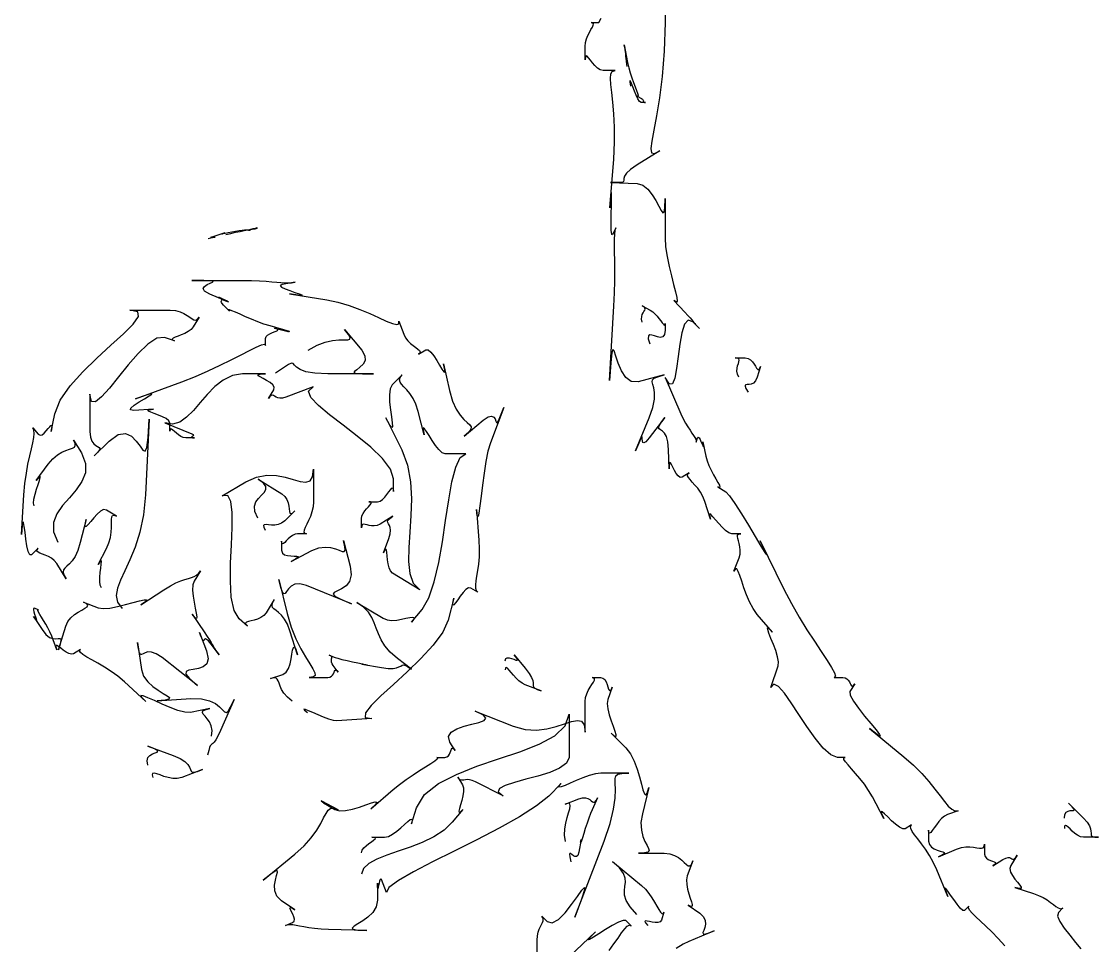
# Model space of a CAD drawing. Extents: x 1 to 224, y 2 to 223.
# Drawn here: x 0.7 to 68.1, y 54.2 to 112.1 of the extents above; entities that cross this region are included whole.
import ezdxf

# ---------------------------------------------------------------- set-up
doc = ezdxf.new("R2010")
doc.units = 0

msp = doc.modelspace()

# ---------------------------------------------------------------- linework, layer by layer
for points in [[(41, 118.81), (41, 112), (40.952, 110.201), (40.829, 108.629), (40.66, 107.284), (40.475, 106.161), (40.303, 105.259), (40.174, 104.575), (40.117, 104.106), (40.162, 103.85), (40.338, 103.804), (40.676, 103.966), (39.25, 103.083), (38.843, 102.8), (38.597, 102.566), (38.47, 102.378), (38.423, 102.232), (38.417, 102.123), (38.41, 102.047), (38.363, 102.001), (38.237, 101.98), (37.99, 101.979), (37.583, 101.996), (39.25, 101.917), (39.614, 101.809), (39.93, 101.56), (40.2, 101.223), (40.426, 100.853), (40.612, 100.504), (40.758, 100.23), (40.867, 100.086), (40.943, 100.127), (40.986, 100.406), (41, 100.977), (41, 98.524), (41.034, 97.952), (41.124, 97.346), (41.251, 96.734), (41.396, 96.144), (41.539, 95.604), (41.661, 95.14), (41.744, 94.781), (41.768, 94.554), (41.714, 94.486), (41.562, 94.606), (42.25, 93.864), (42.431, 93.666), (42.569, 93.512), (42.672, 93.394), (42.749, 93.303), (42.809, 93.23), (42.861, 93.168), (42.913, 93.107), (42.975, 93.039), (43.055, 92.955), (43.163, 92.848), (42.75, 93.257), (42.453, 93.371), (42.229, 93.108), (42.062, 92.57), (41.934, 91.862), (41.827, 91.085), (41.726, 90.343), (41.611, 89.74), (41.466, 89.376), (41.275, 89.357), (41.018, 89.785), (42, 87.5), (42.144, 87.19), (42.289, 86.919), (42.43, 86.683), (42.564, 86.479), (42.685, 86.303), (42.789, 86.152), (42.871, 86.022), (42.927, 85.91), (42.951, 85.812), (42.941, 85.725), (43.04, 86), (43.079, 86.035), (43.13, 85.993), (43.19, 85.896), (43.252, 85.771), (43.311, 85.64), (43.361, 85.528), (43.398, 85.459), (43.415, 85.458), (43.408, 85.549), (43.37, 85.755), (43.552, 84.846), (43.631, 84.562), (43.749, 84.267), (43.891, 83.971), (44.042, 83.688), (44.187, 83.429), (44.311, 83.206), (44.4, 83.033), (44.438, 82.922), (44.41, 82.884), (44.301, 82.932), (44.814, 82.615), (45.039, 82.37), (45.377, 81.884), (45.785, 81.24), (46.219, 80.527), (46.637, 79.828), (46.995, 79.229), (47.25, 78.817), (47.358, 78.677), (47.276, 78.894), (46.962, 79.555), (48.447, 76.519), (48.91, 75.627), (49.396, 74.78), (49.883, 73.988), (50.351, 73.265), (50.779, 72.621), (51.146, 72.069), (51.431, 71.618), (51.614, 71.283), (51.674, 71.073), (51.591, 71), (52.133, 71), (52.277, 70.976), (52.389, 70.912), (52.475, 70.823), (52.541, 70.721), (52.594, 70.62), (52.639, 70.534), (52.683, 70.475), (52.733, 70.458), (52.794, 70.497), (52.873, 70.603), (52.573, 70.119), (52.593, 69.888), (52.792, 69.522), (53.112, 69.071), (53.495, 68.586), (53.88, 68.117), (54.209, 67.716), (54.425, 67.433), (54.466, 67.318), (54.275, 67.423), (53.793, 67.799), (55.951, 66.04), (56.557, 65.508), (57.077, 64.984), (57.52, 64.482), (57.897, 64.014), (58.218, 63.594), (58.493, 63.235), (58.733, 62.948), (58.948, 62.748), (59.149, 62.646), (59.345, 62.656), (58.686, 62.422), (58.494, 62.319), (58.312, 62.164), (58.142, 61.977), (57.987, 61.777), (57.848, 61.585), (57.73, 61.42), (57.633, 61.303), (57.561, 61.254), (57.516, 61.292), (57.5, 61.438), (57.5, 60.75), (57.548, 60.539), (57.673, 60.383), (57.847, 60.272), (58.043, 60.193), (58.233, 60.136), (58.389, 60.088), (58.483, 60.038), (58.488, 59.976), (58.375, 59.888), (58.117, 59.764), (59.25, 60.25), (59.551, 60.35), (59.83, 60.394), (60.085, 60.396), (60.314, 60.373), (60.514, 60.341), (60.683, 60.313), (60.818, 60.307), (60.918, 60.337), (60.979, 60.419), (61, 60.569), (61, 59.941), (61.032, 59.789), (61.115, 59.678), (61.232, 59.599), (61.366, 59.543), (61.498, 59.501), (61.611, 59.465), (61.687, 59.425), (61.709, 59.375), (61.659, 59.303), (61.52, 59.203), (62.155, 59.595), (62.336, 59.689), (62.472, 59.726), (62.573, 59.721), (62.648, 59.691), (62.705, 59.651), (62.753, 59.618), (62.802, 59.608), (62.86, 59.636), (62.936, 59.719), (63.039, 59.872), (62.64, 59.227), (62.589, 59.032), (62.636, 58.818), (62.752, 58.595), (62.906, 58.377), (63.067, 58.175), (63.204, 58.002), (63.287, 57.87), (63.286, 57.793), (63.168, 57.781), (62.905, 57.848), (64.061, 57.481), (64.384, 57.359), (64.667, 57.219), (64.913, 57.07), (65.126, 56.922), (65.309, 56.785), (65.467, 56.667), (65.602, 56.578), (65.719, 56.527), (65.822, 56.525), (65.913, 56.58), (65.623, 56.29), (65.574, 56.06), (65.712, 55.72), (65.983, 55.307), (66.331, 54.858), (66.702, 54.411), (67.039, 54.003)], [(62.262, 54.203), (61.853, 54.659), (61.454, 55.069), (61.079, 55.433), (60.74, 55.751), (60.449, 56.024), (60.218, 56.253), (60.06, 56.439), (59.989, 56.581), (60.015, 56.681), (59.75, 56.417), (59.638, 56.422), (59.474, 56.566), (59.278, 56.804), (59.07, 57.09), (58.871, 57.379), (58.7, 57.627), (58.579, 57.787), (58.525, 57.816), (58.561, 57.666), (58.706, 57.295), (58.019, 58.955), (57.796, 59.431), (57.551, 59.862), (57.298, 60.249), (57.049, 60.592), (56.819, 60.892), (56.622, 61.15), (56.471, 61.366), (56.381, 61.542), (56.366, 61.676), (56.438, 61.771), (56.035, 61.521), (55.88, 61.516), (55.672, 61.624), (55.433, 61.81), (55.184, 62.035), (54.948, 62.265), (54.745, 62.461), (54.598, 62.587), (54.528, 62.606), (54.557, 62.482), (54.708, 62.178), (53.982, 63.534), (53.745, 63.933), (53.481, 64.311), (53.204, 64.665), (52.933, 64.988), (52.681, 65.276), (52.465, 65.523), (52.3, 65.724), (52.204, 65.874), (52.191, 65.968), (52.277, 66), (51.806, 66), (51.375, 66.159), (50.9, 66.584), (50.397, 67.198), (49.886, 67.926), (49.384, 68.69), (48.907, 69.413), (48.475, 70.019), (48.105, 70.43), (47.815, 70.571), (47.621, 70.365), (48.084, 71.718), (48.104, 71.97), (48.043, 72.302), (47.928, 72.681), (47.783, 73.074), (47.634, 73.446), (47.506, 73.766), (47.426, 73.998), (47.419, 74.111), (47.509, 74.07), (47.724, 73.842), (46.775, 74.95), (46.512, 75.318), (46.289, 75.736), (46.101, 76.179), (45.942, 76.619), (45.807, 77.028), (45.692, 77.378), (45.589, 77.643), (45.495, 77.794), (45.405, 77.805), (45.311, 77.648), (45.632, 78.483), (45.697, 78.728), (45.712, 78.961), (45.69, 79.178), (45.646, 79.377), (45.595, 79.554), (45.551, 79.706), (45.53, 79.83), (45.545, 79.922), (45.613, 79.98), (45.746, 80), (45.174, 80), (44.989, 80.055), (44.783, 80.201), (44.569, 80.405), (44.359, 80.638), (44.164, 80.869), (43.998, 81.066), (43.871, 81.199), (43.795, 81.238), (43.783, 81.15), (43.847, 80.907), (43.495, 82.015), (43.371, 82.327), (43.216, 82.601), (43.045, 82.841), (42.87, 83.049), (42.706, 83.228), (42.565, 83.383), (42.461, 83.515), (42.407, 83.628), (42.417, 83.726), (42.503, 83.811), (42.072, 83.545), (41.944, 83.527), (41.819, 83.613), (41.7, 83.769), (41.59, 83.962), (41.491, 84.16), (41.406, 84.329), (41.337, 84.436), (41.288, 84.449), (41.261, 84.334), (41.259, 84.059), (41.223, 85.28), (41.176, 85.758), (41.083, 86.086), (40.963, 86.298), (40.835, 86.426), (40.718, 86.503), (40.632, 86.561), (40.595, 86.634), (40.629, 86.755), (40.75, 86.955), (40.98, 87.269), (40.013, 86), (39.803, 85.759), (39.675, 85.68), (39.608, 85.717), (39.583, 85.82), (39.578, 85.943), (39.574, 86.038), (39.549, 86.057), (39.484, 85.953), (39.358, 85.677), (39.15, 85.182), (40.002, 87.25), (40.23, 87.909), (40.332, 88.429), (40.343, 88.83), (40.301, 89.13), (40.241, 89.35), (40.199, 89.51), (40.212, 89.63), (40.315, 89.73), (40.545, 89.828), (40.938, 89.946), (39.317, 89.499), (38.882, 89.52), (38.537, 89.785), (38.27, 90.203), (38.069, 90.681), (37.92, 91.124), (37.812, 91.442), (37.731, 91.539), (37.666, 91.324), (37.605, 90.704), (37.533, 89.584), (37.8, 94.249), (37.838, 95.076), (37.856, 95.825), (37.86, 96.497), (37.855, 97.094), (37.846, 97.615), (37.838, 98.064), (37.837, 98.439), (37.848, 98.744), (37.876, 98.978), (37.927, 99.143), (37.714, 98.707), (37.665, 98.73), (37.638, 99.009), (37.63, 99.458), (37.632, 99.995), (37.64, 100.537), (37.646, 101), (37.645, 101.302), (37.63, 101.36), (37.596, 101.089), (37.535, 100.408), (37.788, 103.457), (37.845, 104.513), (37.843, 105.457), (37.8, 106.29), (37.735, 107.01), (37.665, 107.619), (37.609, 108.117), (37.583, 108.504), (37.607, 108.78), (37.699, 108.945), (37.876, 109), (37.124, 109), (36.942, 109.041), (36.77, 109.149), (36.608, 109.302), (36.461, 109.475), (36.33, 109.647), (36.218, 109.794), (36.126, 109.893), (36.058, 109.922), (36.015, 109.857), (36, 109.675), (36, 110.5), (36.023, 110.742), (36.085, 110.973), (36.171, 111.188), (36.269, 111.384), (36.366, 111.559), (36.45, 111.71), (36.506, 111.832), (36.522, 111.923), (36.485, 111.98), (36.382, 112), (36.85, 112), (37.005, 112.272)], [(38.636, 109.25), (38.588, 109.559), (38.56, 109.76), (38.546, 109.879), (38.543, 109.943), (38.544, 109.977), (38.545, 110.006), (38.541, 110.057), (38.526, 110.156), (38.495, 110.328), (38.444, 110.6), (38.654, 109.5), (38.729, 109.17), (38.823, 108.845), (38.927, 108.533), (39.032, 108.242), (39.132, 107.98), (39.217, 107.755), (39.28, 107.575), (39.313, 107.449), (39.307, 107.384), (39.253, 107.388), (39.518, 107.25), (39.582, 107.21), (39.62, 107.171), (39.639, 107.135), (39.644, 107.103), (39.643, 107.073), (39.642, 107.048), (39.648, 107.028), (39.668, 107.013), (39.708, 107.003), (39.775, 107), (39.5, 107), (39.409, 107.062), (39.306, 107.224), (39.198, 107.453), (39.09, 107.713), (38.99, 107.97), (38.904, 108.191), (38.839, 108.34), (38.802, 108.382), (38.799, 108.285), (38.836, 108.013)], [(13.5, 98.724), (13.821, 98.801), (14.122, 98.869), (14.4, 98.928), (14.653, 98.98), (14.877, 99.025), (15.069, 99.064), (15.226, 99.097), (15.346, 99.125), (15.426, 99.148), (15.463, 99.168), (15.417, 99.108), (15.385, 99.091), (15.324, 99.074), (15.244, 99.059), (15.156, 99.045), (15.07, 99.032), (14.997, 99.021), (14.946, 99.012), (14.928, 99.006), (14.954, 99.001), (15.033, 99), (14.667, 99), (14.525, 98.989), (14.332, 98.962), (14.11, 98.923), (13.878, 98.878), (13.657, 98.834), (13.468, 98.797), (13.331, 98.771), (13.266, 98.764), (13.295, 98.781), (13.438, 98.827), (12.75, 98.616), (12.603, 98.567), (12.555, 98.544), (12.579, 98.539), (12.647, 98.546), (12.73, 98.557), (12.8, 98.567), (12.831, 98.568), (12.793, 98.554), (12.659, 98.518), (12.4, 98.454)], [(17.655, 69.51), (17.357, 69.762), (17.145, 70.008), (17, 70.239), (16.904, 70.451), (16.837, 70.636), (16.781, 70.788), (16.719, 70.9), (16.63, 70.967), (16.498, 70.98), (16.302, 70.934), (17.08, 71.193), (17.278, 71.33), (17.422, 71.563), (17.524, 71.855), (17.595, 72.169), (17.647, 72.467), (17.69, 72.713), (17.735, 72.869), (17.794, 72.898), (17.879, 72.762), (18, 72.424), (17.523, 73.926), (17.36, 74.344), (17.179, 74.658), (16.993, 74.89), (16.813, 75.058), (16.652, 75.184), (16.521, 75.288), (16.432, 75.388), (16.398, 75.506), (16.429, 75.66), (16.539, 75.872), (16.03, 75.048), (15.882, 74.874), (15.699, 74.747), (15.497, 74.658), (15.29, 74.595), (15.095, 74.548), (14.929, 74.508), (14.806, 74.464), (14.742, 74.406), (14.755, 74.324), (14.859, 74.206), (14.342, 74.666), (14.021, 75.201), (13.849, 76.019), (13.789, 77.033), (13.803, 78.157), (13.852, 79.304), (13.897, 80.389), (13.902, 81.324), (13.827, 82.024), (13.635, 82.402), (13.286, 82.372), (14.75, 83.25), (15.422, 83.549), (16.066, 83.661), (16.672, 83.637), (17.229, 83.53), (17.728, 83.391), (18.159, 83.273), (18.512, 83.226), (18.776, 83.303), (18.942, 83.555), (19, 84.035), (19, 82), (18.973, 81.677), (18.9, 81.37), (18.799, 81.083), (18.683, 80.821), (18.569, 80.588), (18.471, 80.387), (18.405, 80.224), (18.386, 80.102), (18.429, 80.026), (18.55, 80), (18, 80), (17.838, 79.972), (17.685, 79.897), (17.541, 79.792), (17.41, 79.672), (17.294, 79.554), (17.194, 79.452), (17.112, 79.384), (17.051, 79.364), (17.013, 79.409), (17, 79.534), (17, 78.965), (17.052, 78.792), (17.186, 78.686), (17.373, 78.63), (17.583, 78.608), (17.784, 78.602), (17.946, 78.597), (18.04, 78.577), (18.034, 78.523), (17.898, 78.42), (17.602, 78.252), (18.89, 78.941), (19.326, 79.113), (19.721, 79.166), (20.069, 79.135), (20.367, 79.055), (20.611, 78.963), (20.797, 78.894), (20.921, 78.884), (20.979, 78.969), (20.966, 79.185), (20.88, 79.568), (21.296, 77.976), (21.359, 77.418), (21.25, 77.014), (21.03, 76.732), (20.757, 76.542), (20.491, 76.414), (20.293, 76.315), (20.222, 76.216), (20.337, 76.085), (20.699, 75.892), (21.367, 75.605), (18.564, 76.75), (18.148, 76.859), (17.831, 76.831), (17.596, 76.712), (17.425, 76.547), (17.303, 76.382), (17.211, 76.262), (17.134, 76.232), (17.054, 76.337), (16.954, 76.623), (16.819, 77.135), (17.35, 75), (17.604, 74.151), (17.895, 73.419), (18.2, 72.798), (18.495, 72.282), (18.757, 71.863), (18.96, 71.534), (19.082, 71.291), (19.098, 71.125), (18.985, 71.03), (18.719, 71), (19.889, 71), (20.018, 71.021), (20.115, 71.075), (20.187, 71.151), (20.24, 71.238), (20.281, 71.323), (20.317, 71.397), (20.353, 71.447), (20.397, 71.461), (20.454, 71.428), (20.532, 71.338), (20.231, 71.75), (20.161, 71.864), (20.125, 71.962), (20.113, 72.044), (20.117, 72.113), (20.129, 72.172), (20.139, 72.222), (20.138, 72.267), (20.117, 72.308), (20.068, 72.347), (19.981, 72.388), (20.342, 72.25), (20.511, 72.199), (20.774, 72.133), (21.097, 72.058), (21.443, 71.981), (21.777, 71.908), (22.063, 71.845), (22.266, 71.799), (22.349, 71.777), (22.276, 71.784), (22.012, 71.827), (23.25, 71.616), (23.665, 71.565), (23.972, 71.566), (24.191, 71.602), (24.346, 71.657), (24.457, 71.716), (24.547, 71.763), (24.638, 71.782), (24.751, 71.757), (24.909, 71.673), (25.133, 71.513), (24.25, 72.189), (23.789, 72.593), (23.457, 72.985), (23.223, 73.363), (23.056, 73.729), (22.924, 74.084), (22.797, 74.428), (22.641, 74.761), (22.428, 75.084), (22.124, 75.397), (21.698, 75.7), (23.354, 74.703), (23.61, 74.603), (23.901, 74.574), (24.206, 74.593), (24.507, 74.643), (24.783, 74.703), (25.017, 74.753), (25.189, 74.774), (25.279, 74.745), (25.268, 74.647), (25.138, 74.461), (25.794, 75.252), (26.216, 75.983), (26.556, 76.99), (26.831, 78.189), (27.06, 79.498), (27.263, 80.833), (27.457, 82.112), (27.662, 83.251), (27.895, 84.167), (28.176, 84.778), (28.522, 85), (27.236, 85), (27.053, 85.073), (26.849, 85.263), (26.635, 85.532), (26.425, 85.838), (26.23, 86.141), (26.063, 86.4), (25.936, 86.574), (25.861, 86.625), (25.851, 86.51), (25.918, 86.19), (25.553, 87.645), (25.405, 88.103), (25.226, 88.474), (25.032, 88.77), (24.838, 89.007), (24.659, 89.197), (24.511, 89.355), (24.41, 89.495), (24.371, 89.63), (24.41, 89.775), (24.543, 89.943), (23.929, 89.329), (23.796, 89.068), (23.747, 88.686), (23.76, 88.233), (23.809, 87.758), (23.871, 87.312), (23.922, 86.943), (23.938, 86.703), (23.893, 86.64), (23.765, 86.804), (23.53, 87.245), (24.522, 85.257), (24.884, 84.285), (25.07, 83.253), (25.125, 82.192), (25.094, 81.131), (25.024, 80.101), (24.957, 79.134), (24.941, 78.258), (25.019, 77.504), (25.238, 76.903), (25.642, 76.485), (23.937, 77.539), (23.817, 77.669), (23.732, 77.867), (23.673, 78.108), (23.634, 78.366), (23.607, 78.614), (23.583, 78.826), (23.555, 78.977), (23.516, 79.04), (23.456, 78.989), (23.369, 78.798), (23.714, 79.696), (23.801, 79.987), (23.824, 80.213), (23.802, 80.387), (23.753, 80.518), (23.697, 80.62), (23.651, 80.704), (23.635, 80.781), (23.667, 80.863), (23.767, 80.961), (23.952, 81.088), (23.17, 80.605), (22.981, 80.517), (22.801, 80.483), (22.633, 80.486), (22.48, 80.514), (22.344, 80.551), (22.227, 80.582), (22.131, 80.593), (22.06, 80.57), (22.015, 80.496), (22, 80.359), (22, 80.941), (22.027, 81.112), (22.1, 81.275), (22.201, 81.427), (22.317, 81.565), (22.431, 81.689), (22.529, 81.795), (22.595, 81.881), (22.614, 81.946), (22.571, 81.986), (22.45, 82), (23, 82), (23.162, 82.039), (23.315, 82.142), (23.459, 82.287), (23.59, 82.452), (23.706, 82.616), (23.806, 82.755), (23.888, 82.85), (23.949, 82.877), (23.987, 82.815), (24, 82.642), (24, 83.427), (23.813, 84.044), (23.313, 84.711), (22.591, 85.408), (21.738, 86.111), (20.845, 86.798), (20.003, 87.446), (19.303, 88.033), (18.836, 88.536), (18.692, 88.933), (18.964, 89.2), (17.266, 88.549), (17.061, 88.491), (16.895, 88.481), (16.761, 88.506), (16.652, 88.552), (16.562, 88.604), (16.485, 88.648), (16.413, 88.67), (16.342, 88.657), (16.263, 88.594), (16.171, 88.468), (16.507, 89.011), (16.537, 89.174), (16.447, 89.327), (16.276, 89.469), (16.061, 89.598), (15.84, 89.713), (15.652, 89.811), (15.535, 89.891), (15.527, 89.95), (15.666, 89.987), (15.991, 90), (14.559, 90), (13.914, 89.896), (13.339, 89.615), (12.82, 89.209), (12.346, 88.724), (11.902, 88.211), (11.476, 87.718), (11.054, 87.296), (10.623, 86.992), (10.17, 86.856), (9.682, 86.937), (11.382, 86.25), (11.454, 86.21), (11.477, 86.171), (11.464, 86.135), (11.429, 86.103), (11.387, 86.073), (11.351, 86.048), (11.335, 86.028), (11.354, 86.013), (11.421, 86.003), (11.55, 86), (11, 86), (10.838, 86.025), (10.685, 86.092), (10.541, 86.186), (10.41, 86.294), (10.294, 86.4), (10.194, 86.49), (10.112, 86.552), (10.051, 86.569), (10.013, 86.529), (10, 86.417), (10, 86.927), (9.938, 87.073), (9.776, 87.205), (9.547, 87.324), (9.287, 87.429), (9.03, 87.522), (8.809, 87.601), (8.66, 87.668), (8.618, 87.721), (8.715, 87.763), (8.988, 87.791), (7.75, 87.716), (7.53, 87.747), (7.564, 87.865), (7.774, 88.041), (8.087, 88.246), (8.425, 88.451), (8.714, 88.626), (8.878, 88.742), (8.841, 88.771), (8.528, 88.682), (7.862, 88.446), (10.75, 89.507), (11.599, 89.841), (12.405, 90.193), (13.157, 90.549), (13.845, 90.893), (14.458, 91.207), (14.984, 91.477), (15.412, 91.686), (15.731, 91.818), (15.931, 91.858), (16, 91.788), (16, 92.218), (16.034, 92.336), (16.125, 92.434), (16.251, 92.515), (16.396, 92.583), (16.539, 92.639), (16.662, 92.687), (16.744, 92.731), (16.768, 92.772), (16.714, 92.815), (16.562, 92.863), (17.25, 92.695), (17.391, 92.662), (17.422, 92.66), (17.375, 92.678), (17.282, 92.71), (17.173, 92.744), (17.08, 92.774), (17.035, 92.79), (17.068, 92.783), (17.212, 92.745), (17.498, 92.666), (16.274, 93.004), (15.895, 93.123), (15.503, 93.267), (15.114, 93.425), (14.743, 93.585), (14.404, 93.736), (14.113, 93.865), (13.886, 93.961), (13.737, 94.012), (13.683, 94.005), (13.737, 93.93), (13.357, 94.309), (13.271, 94.409), (13.231, 94.484), (13.225, 94.54), (13.24, 94.58), (13.265, 94.612), (13.285, 94.639), (13.29, 94.667), (13.265, 94.701), (13.199, 94.746), (13.079, 94.807), (13.583, 94.57), (13.677, 94.524), (13.673, 94.52), (13.601, 94.546), (13.49, 94.589), (13.368, 94.637), (13.264, 94.679), (13.207, 94.7), (13.224, 94.691), (13.346, 94.637), (13.6, 94.527), (12.5, 95), (12.174, 95.187), (12.085, 95.346), (12.161, 95.481), (12.332, 95.592), (12.526, 95.681), (12.675, 95.75), (12.705, 95.8), (12.547, 95.834), (12.131, 95.853), (11.385, 95.859), (14.5, 95.859), (15.106, 95.852), (15.615, 95.833), (16.04, 95.806), (16.395, 95.775), (16.694, 95.744), (16.951, 95.718), (17.18, 95.7), (17.396, 95.695), (17.612, 95.707), (17.841, 95.739), (17.036, 95.592), (16.916, 95.53), (16.999, 95.44), (17.22, 95.332), (17.52, 95.218), (17.836, 95.109), (18.106, 95.016), (18.268, 94.949), (18.26, 94.92), (18.02, 94.939), (17.486, 95.018), (19.825, 94.644), (20.527, 94.494), (21.221, 94.283), (21.888, 94.035), (22.511, 93.775), (23.072, 93.527), (23.553, 93.314), (23.937, 93.161), (24.207, 93.092), (24.344, 93.13), (24.331, 93.3), (24.643, 92.488), (24.757, 92.263), (24.903, 92.073), (25.067, 91.912), (25.235, 91.777), (25.394, 91.662), (25.531, 91.563), (25.631, 91.476), (25.681, 91.396), (25.667, 91.318), (25.576, 91.238), (26.023, 91.514), (26.173, 91.512), (26.347, 91.369), (26.532, 91.13), (26.716, 90.843), (26.888, 90.552), (27.035, 90.303), (27.146, 90.141), (27.208, 90.114), (27.21, 90.265), (27.139, 90.642), (27.509, 88.961), (27.701, 88.295), (27.932, 87.791), (28.177, 87.421), (28.416, 87.154), (28.624, 86.962), (28.781, 86.816), (28.862, 86.688), (28.846, 86.547), (28.71, 86.365), (28.432, 86.114), (29.622, 87.101), (29.933, 87.311), (30.147, 87.363), (30.283, 87.305), (30.364, 87.186), (30.412, 87.054), (30.449, 86.958), (30.496, 86.947), (30.575, 87.07), (30.708, 87.374), (30.916, 87.909), (30.071, 85.687), (29.918, 85.169), (29.785, 84.517), (29.671, 83.789), (29.573, 83.045), (29.488, 82.342), (29.416, 81.739), (29.353, 81.296), (29.298, 81.071), (29.248, 81.122), (29.202, 81.509), (29.353, 79.594), (29.375, 79.045), (29.361, 78.545), (29.321, 78.095), (29.266, 77.695), (29.208, 77.344), (29.159, 77.043), (29.129, 76.791), (29.131, 76.589), (29.175, 76.435), (29.274, 76.331), (28.843, 76.597), (28.699, 76.607), (28.533, 76.502), (28.358, 76.319), (28.183, 76.095), (28.02, 75.866), (27.88, 75.671), (27.775, 75.546), (27.715, 75.528), (27.712, 75.655), (27.778, 75.962), (27.434, 74.594), (27.096, 73.838), (26.496, 73.024), (25.723, 72.184), (24.86, 71.353), (23.995, 70.563), (23.214, 69.849), (22.602, 69.245), (22.245, 68.782), (22.231, 68.497), (22.644, 68.421), (20.458, 68.286), (20.241, 68.311), (19.954, 68.395), (19.626, 68.516), (19.286, 68.657), (18.963, 68.797), (18.686, 68.916), (18.484, 68.996), (18.388, 69.017), (18.424, 68.959), (18.624, 68.802)], [(5.719, 76.615), (5.64, 76.769), (5.611, 76.999), (5.616, 77.276), (5.643, 77.57), (5.678, 77.852), (5.708, 78.094), (5.719, 78.267), (5.698, 78.341), (5.631, 78.287), (5.506, 78.076), (6.038, 79.071), (6.19, 79.422), (6.282, 79.767), (6.329, 80.096), (6.346, 80.398), (6.348, 80.665), (6.35, 80.884), (6.367, 81.047), (6.414, 81.143), (6.507, 81.161), (6.661, 81.092), (6.032, 81.48), (5.857, 81.505), (5.659, 81.407), (5.453, 81.226), (5.249, 81), (5.059, 80.768), (4.897, 80.57), (4.774, 80.445), (4.702, 80.431), (4.694, 80.569), (4.761, 80.896), (4.397, 79.446), (4.241, 78.95), (4.067, 78.577), (3.885, 78.304), (3.711, 78.107), (3.555, 77.961), (3.431, 77.844), (3.351, 77.732), (3.328, 77.6), (3.375, 77.426), (3.504, 77.185), (2.922, 78.126), (2.77, 78.318), (2.59, 78.465), (2.397, 78.577), (2.202, 78.662), (2.021, 78.729), (1.865, 78.786), (1.749, 78.843), (1.685, 78.909), (1.687, 78.992), (1.768, 79.101), (1.351, 78.684), (1.236, 78.686), (1.14, 78.895), (1.059, 79.244), (0.992, 79.667), (0.935, 80.095), (0.887, 80.461), (0.843, 80.698), (0.802, 80.737), (0.761, 80.513), (0.718, 79.957), (0.871, 82.439), (0.932, 83.148), (1.019, 83.789), (1.122, 84.362), (1.229, 84.869), (1.332, 85.312), (1.421, 85.693), (1.484, 86.013), (1.513, 86.274), (1.496, 86.477), (1.425, 86.624), (1.765, 86.225), (1.876, 86.163), (2.001, 86.196), (2.131, 86.295), (2.26, 86.431), (2.38, 86.576), (2.483, 86.699), (2.561, 86.772), (2.606, 86.766), (2.611, 86.652), (2.569, 86.4), (2.799, 87.5), (3.14, 88.36), (3.753, 89.247), (4.547, 90.134), (5.43, 90.993), (6.312, 91.796), (7.1, 92.516), (7.705, 93.123), (8.034, 93.592), (7.996, 93.893), (7.501, 94), (10.017, 94), (10.354, 93.971), (10.638, 93.895), (10.877, 93.789), (11.077, 93.668), (11.245, 93.55), (11.389, 93.449), (11.513, 93.384), (11.626, 93.369), (11.734, 93.421), (11.844, 93.557), (11.467, 92.947), (11.331, 92.788), (11.148, 92.653), (10.938, 92.541), (10.72, 92.448), (10.513, 92.369), (10.335, 92.301), (10.206, 92.24), (10.145, 92.183), (10.17, 92.127), (10.3, 92.067), (9.669, 92.277), (9.18, 92.234), (8.618, 91.872), (8.012, 91.285), (7.39, 90.567), (6.783, 89.812), (6.22, 89.111), (5.73, 88.56), (5.344, 88.251), (5.091, 88.279), (5, 88.736), (5, 86.392), (5.033, 86.036), (5.117, 85.788), (5.234, 85.624), (5.363, 85.522), (5.483, 85.457), (5.576, 85.405), (5.621, 85.344), (5.597, 85.25), (5.486, 85.099), (5.267, 84.867), (6.2, 85.8), (6.762, 86.208), (7.225, 86.273), (7.602, 86.103), (7.902, 85.801), (8.137, 85.474), (8.317, 85.228), (8.454, 85.168), (8.558, 85.399), (8.64, 86.029), (8.711, 87.162), (8.481, 82.429), (8.352, 81.179), (8.121, 80.098), (7.823, 79.167), (7.498, 78.369), (7.18, 77.684), (6.908, 77.095), (6.718, 76.582), (6.647, 76.128), (6.732, 75.715), (7.011, 75.322)], [(39.579, 93.25), (39.536, 93.438), (39.538, 93.594), (39.571, 93.723), (39.622, 93.829), (39.679, 93.917), (39.727, 93.993), (39.753, 94.062), (39.745, 94.129), (39.689, 94.198), (39.572, 94.275), (40.079, 94), (40.228, 93.899), (40.369, 93.768), (40.501, 93.62), (40.622, 93.468), (40.729, 93.323), (40.822, 93.2), (40.897, 93.11), (40.953, 93.065), (40.988, 93.078), (41, 93.162), (41, 92.75), (40.961, 92.47), (40.856, 92.329), (40.705, 92.291), (40.529, 92.319), (40.347, 92.378), (40.178, 92.433), (40.044, 92.447), (39.962, 92.384), (39.954, 92.209), (40.039, 91.886)], [(18.67, 91.482), (19.217, 91.801), (19.727, 91.995), (20.188, 92.094), (20.585, 92.131), (20.908, 92.136), (21.141, 92.141), (21.273, 92.178), (21.291, 92.277), (21.18, 92.471), (20.929, 92.79), (22.015, 91.482), (22.213, 91.134), (22.219, 90.844), (22.096, 90.607), (21.904, 90.416), (21.704, 90.269), (21.559, 90.159), (21.529, 90.082), (21.675, 90.033), (22.059, 90.008), (22.741, 90), (19.9, 90), (19.076, 90.04), (18.512, 90.143), (18.15, 90.281), (17.936, 90.43), (17.814, 90.561), (17.727, 90.65), (17.621, 90.669), (17.438, 90.593), (17.124, 90.394), (16.621, 90.046)], [(45.624, 89.799), (45.535, 89.995), (45.502, 90.18), (45.512, 90.353), (45.546, 90.51), (45.59, 90.65), (45.628, 90.769), (45.642, 90.867), (45.618, 90.939), (45.54, 90.984), (45.39, 91), (46.024, 91), (46.198, 90.967), (46.345, 90.88), (46.468, 90.758), (46.571, 90.62), (46.658, 90.482), (46.734, 90.365), (46.8, 90.285), (46.862, 90.262), (46.923, 90.314), (46.987, 90.46), (46.766, 89.799), (46.659, 89.571), (46.533, 89.433), (46.398, 89.362), (46.267, 89.336), (46.151, 89.332), (46.061, 89.328), (46.01, 89.302), (46.009, 89.231), (46.069, 89.093), (46.202, 88.865)], [(1.515, 81.75), (1.474, 81.922), (1.498, 82.171), (1.567, 82.467), (1.66, 82.78), (1.759, 83.08), (1.844, 83.337), (1.894, 83.521), (1.891, 83.602), (1.813, 83.55), (1.642, 83.336), (2.39, 84.357), (2.677, 84.69), (2.964, 84.931), (3.241, 85.098), (3.496, 85.212), (3.719, 85.291), (3.899, 85.356), (4.024, 85.426), (4.085, 85.52), (4.07, 85.658), (3.968, 85.86), (4.464, 85.059), (4.731, 84.401), (4.719, 83.806), (4.498, 83.26), (4.139, 82.747), (3.711, 82.251), (3.283, 81.756), (2.927, 81.246), (2.712, 80.707), (2.709, 80.121), (2.986, 79.475)], [(15.513, 80.979), (15.33, 81.384), (15.304, 81.715), (15.392, 81.987), (15.551, 82.212), (15.735, 82.407), (15.903, 82.584), (16.01, 82.759), (16.013, 82.945), (15.868, 83.156), (15.531, 83.408), (17.021, 82.487), (17.208, 82.328), (17.332, 82.139), (17.407, 81.936), (17.448, 81.734), (17.47, 81.549), (17.489, 81.397), (17.52, 81.294), (17.577, 81.255), (17.676, 81.296), (17.832, 81.432), (17.2, 80.8), (17, 80.651), (16.785, 80.57), (16.569, 80.54), (16.363, 80.542), (16.177, 80.559), (16.024, 80.572), (15.916, 80.564), (15.864, 80.517), (15.88, 80.411), (15.976, 80.231)], [(12.616, 67.323), (12.646, 67.678), (12.592, 67.974), (12.481, 68.219), (12.343, 68.419), (12.205, 68.581), (12.094, 68.712), (12.04, 68.817), (12.07, 68.904), (12.213, 68.979), (12.495, 69.049), (11.289, 68.817), (10.946, 68.825), (10.509, 68.936), (10.018, 69.116), (9.515, 69.332), (9.039, 69.549), (8.631, 69.735), (8.331, 69.857), (8.181, 69.879), (8.221, 69.77), (8.491, 69.494), (7.163, 70.725), (6.751, 71.074), (6.325, 71.383), (5.901, 71.655), (5.495, 71.894), (5.126, 72.1), (4.809, 72.278), (4.561, 72.429), (4.399, 72.556), (4.341, 72.662), (4.402, 72.749), (3.979, 72.487), (3.838, 72.453), (3.676, 72.494), (3.505, 72.586), (3.334, 72.706), (3.175, 72.831), (3.038, 72.938), (2.936, 73.003), (2.877, 73.004), (2.874, 72.918), (2.937, 72.721), (2.605, 73.588), (2.494, 73.847), (2.366, 74.101), (2.23, 74.344), (2.095, 74.57), (1.969, 74.773), (1.861, 74.947), (1.779, 75.087), (1.733, 75.186), (1.731, 75.239), (1.782, 75.239), (1.515, 75.332), (1.464, 75.318), (1.459, 75.235), (1.488, 75.107), (1.537, 74.956), (1.591, 74.804), (1.637, 74.674), (1.662, 74.588), (1.651, 74.57), (1.591, 74.641), (1.467, 74.825), (2, 74), (2.246, 73.688), (2.474, 73.511), (2.68, 73.433), (2.857, 73.419), (3.002, 73.435), (3.108, 73.445), (3.17, 73.414), (3.182, 73.307), (3.14, 73.09), (3.038, 72.727), (3.485, 74.219), (3.616, 74.503), (3.807, 74.738), (4.034, 74.932), (4.273, 75.09), (4.499, 75.221), (4.689, 75.331), (4.817, 75.428), (4.861, 75.518), (4.796, 75.609), (4.598, 75.708), (5.508, 75.359), (5.823, 75.312), (6.243, 75.347), (6.725, 75.438), (7.225, 75.56), (7.7, 75.689), (8.108, 75.799), (8.404, 75.865), (8.545, 75.863), (8.489, 75.766), (8.192, 75.551), (9.631, 76.494), (10.034, 76.739), (10.383, 76.917), (10.685, 77.044), (10.944, 77.133), (11.166, 77.199), (11.357, 77.256), (11.523, 77.319), (11.668, 77.401), (11.799, 77.517), (11.921, 77.681), (11.523, 77.037), (11.443, 76.793), (11.429, 76.468), (11.463, 76.097), (11.524, 75.711), (11.594, 75.345), (11.654, 75.031), (11.685, 74.803), (11.666, 74.693), (11.58, 74.736), (11.407, 74.964), (12.15, 73.859), (12.343, 73.569), (12.484, 73.35), (12.584, 73.188), (12.654, 73.068), (12.707, 72.975), (12.752, 72.896), (12.801, 72.814), (12.866, 72.715), (12.957, 72.585), (13.086, 72.409), (12.58, 73.09), (12.416, 73.289), (12.301, 73.386), (12.225, 73.409), (12.176, 73.387), (12.144, 73.345), (12.117, 73.313), (12.086, 73.316), (12.039, 73.384), (11.965, 73.544), (11.854, 73.823), (12.299, 72.664), (12.407, 72.172), (12.317, 71.851), (12.09, 71.659), (11.787, 71.555), (11.467, 71.499), (11.191, 71.45), (11.02, 71.366), (11.013, 71.207), (11.232, 70.931), (11.736, 70.498), (9.513, 72.25), (9.15, 72.488), (8.86, 72.593), (8.634, 72.601), (8.462, 72.552), (8.332, 72.485), (8.235, 72.436), (8.161, 72.444), (8.099, 72.548), (8.04, 72.786), (7.971, 73.196), (8.223, 71.5), (8.362, 71.083), (8.614, 70.731), (8.934, 70.438), (9.275, 70.199), (9.592, 70.006), (9.839, 69.855), (9.97, 69.739), (9.94, 69.652), (9.703, 69.589), (9.214, 69.543), (11.319, 69.673), (11.983, 69.656), (12.484, 69.54), (12.852, 69.362), (13.113, 69.161), (13.296, 68.975), (13.429, 68.843), (13.54, 68.804), (13.657, 68.896), (13.808, 69.157), (14.022, 69.626), (13.174, 67.673), (13.01, 67.319), (12.88, 67.086), (12.778, 66.944), (12.698, 66.865), (12.635, 66.822), (12.583, 66.785), (12.536, 66.727), (12.488, 66.619), (12.434, 66.433), (12.367, 66.141)], [(31, 72.05), (31.034, 72.178), (31.125, 72.229), (31.251, 72.225), (31.396, 72.187), (31.539, 72.136), (31.662, 72.092), (31.744, 72.077), (31.768, 72.112), (31.714, 72.218), (31.562, 72.416), (32.25, 71.58), (32.494, 71.255), (32.642, 71.001), (32.718, 70.807), (32.746, 70.662), (32.75, 70.553), (32.754, 70.469), (32.782, 70.399), (32.858, 70.331), (33.006, 70.253), (33.25, 70.155), (32.25, 70.53), (32.048, 70.635), (31.856, 70.783), (31.677, 70.957), (31.513, 71.14), (31.367, 71.315), (31.242, 71.465), (31.14, 71.572), (31.064, 71.621), (31.016, 71.593), (31, 71.472)], [(33, 53.259), (33, 54.55), (33.017, 54.821), (33.062, 55.05), (33.125, 55.243), (33.196, 55.405), (33.267, 55.543), (33.328, 55.66), (33.369, 55.765), (33.38, 55.862), (33.354, 55.956), (33.279, 56.055), (33.619, 55.714), (33.937, 55.63), (34.324, 55.852), (34.74, 56.274), (35.149, 56.79), (35.514, 57.297), (35.797, 57.688), (35.961, 57.857), (35.968, 57.701), (35.78, 57.113), (35.361, 55.987), (37.185, 60.75), (37.558, 61.852), (37.773, 62.746), (37.871, 63.453), (37.894, 63.994), (37.881, 64.393), (37.875, 64.67), (37.915, 64.847), (38.043, 64.947), (38.299, 64.99), (38.725, 65), (36.978, 65), (36.642, 64.961), (36.257, 64.858), (35.85, 64.713), (35.444, 64.548), (35.067, 64.385), (34.744, 64.246), (34.5, 64.151), (34.361, 64.124), (34.353, 64.186), (34.501, 64.358), (33.717, 63.574), (32.954, 62.956), (31.887, 62.28), (30.61, 61.568), (29.216, 60.845), (27.796, 60.132), (26.444, 59.452), (25.251, 58.829), (24.312, 58.286), (23.718, 57.846), (23.561, 57.531), (23.25, 58.346), (23.21, 58.398), (23.171, 58.359), (23.135, 58.257), (23.103, 58.119), (23.073, 57.974), (23.048, 57.85), (23.028, 57.776), (23.013, 57.779), (23.003, 57.887), (23, 58.13), (23, 57.067), (22.917, 56.649), (22.701, 56.295), (22.404, 56.001), (22.076, 55.761), (21.768, 55.57), (21.533, 55.421), (21.42, 55.311), (21.481, 55.233), (21.767, 55.182), (22.328, 55.153), (19.94, 55.221), (19.468, 55.244), (19.056, 55.283), (18.7, 55.33), (18.392, 55.382), (18.128, 55.431), (17.901, 55.474), (17.705, 55.504), (17.534, 55.516), (17.383, 55.504), (17.244, 55.464), (17.69, 55.654), (17.78, 55.738), (17.796, 55.864), (17.76, 56.018), (17.692, 56.181), (17.615, 56.338), (17.549, 56.472), (17.516, 56.568), (17.537, 56.608), (17.633, 56.577), (17.825, 56.459), (17, 57.019), (16.709, 57.311), (16.576, 57.643), (16.557, 57.988), (16.606, 58.316), (16.68, 58.598), (16.732, 58.806), (16.718, 58.91), (16.594, 58.881), (16.315, 58.692), (15.835, 58.311), (17.817, 59.928), (18.407, 60.462), (18.858, 60.968), (19.195, 61.433), (19.444, 61.849), (19.631, 62.205), (19.782, 62.49), (19.923, 62.694), (20.079, 62.808), (20.278, 62.819), (20.544, 62.72), (19.515, 63.25), (19.473, 63.269), (19.493, 63.252), (19.556, 63.209), (19.644, 63.153), (19.737, 63.094), (19.816, 63.043), (19.863, 63.013), (19.858, 63.013), (19.783, 63.056), (19.619, 63.153), (20.338, 62.729), (20.628, 62.65), (21.006, 62.671), (21.431, 62.762), (21.867, 62.891), (22.276, 63.029), (22.619, 63.144), (22.858, 63.206), (22.957, 63.184), (22.876, 63.048), (22.578, 62.767), (23.975, 63.979), (24.377, 64.305), (24.8, 64.616), (25.226, 64.905), (25.637, 65.17), (26.012, 65.406), (26.334, 65.609), (26.584, 65.773), (26.743, 65.897), (26.793, 65.973), (26.714, 66), (27.212, 66), (27.342, 66.026), (27.439, 66.095), (27.509, 66.191), (27.56, 66.301), (27.599, 66.41), (27.632, 66.503), (27.667, 66.565), (27.711, 66.584), (27.771, 66.542), (27.854, 66.427), (27.531, 66.95), (27.438, 67.305), (27.606, 67.577), (27.958, 67.783), (28.417, 67.941), (28.907, 68.07), (29.35, 68.188), (29.671, 68.311), (29.791, 68.459), (29.634, 68.65), (29.123, 68.9), (31.5, 67.945), (32.248, 67.736), (32.951, 67.696), (33.601, 67.775), (34.19, 67.925), (34.71, 68.097), (35.154, 68.242), (35.512, 68.313), (35.778, 68.259), (35.943, 68.033), (36, 67.585), (36, 69.5), (36.027, 69.742), (36.096, 69.973), (36.195, 70.188), (36.307, 70.384), (36.418, 70.559), (36.513, 70.71), (36.577, 70.832), (36.595, 70.923), (36.553, 70.98), (36.436, 71), (36.969, 71), (37.111, 70.962), (37.222, 70.863), (37.307, 70.724), (37.373, 70.566), (37.426, 70.409), (37.471, 70.274), (37.515, 70.184), (37.564, 70.158), (37.624, 70.217), (37.7, 70.383), (37.411, 69.629), (37.372, 69.362), (37.41, 69.032), (37.503, 68.667), (37.626, 68.295), (37.755, 67.945), (37.865, 67.646), (37.931, 67.424), (37.931, 67.309), (37.839, 67.329), (37.631, 67.512), (38.543, 66.599), (38.839, 66.219), (39.076, 65.762), (39.262, 65.268), (39.409, 64.777), (39.525, 64.328), (39.621, 63.961), (39.706, 63.715), (39.789, 63.631), (39.881, 63.747), (39.992, 64.104), (39.582, 62.47), (39.496, 61.914), (39.518, 61.443), (39.612, 61.052), (39.742, 60.734), (39.875, 60.483), (39.974, 60.292), (40.005, 60.154), (39.932, 60.064), (39.721, 60.015), (39.335, 60), (40.95, 60), (41.307, 59.961), (41.602, 59.86), (41.845, 59.72), (42.043, 59.562), (42.205, 59.409), (42.338, 59.284), (42.451, 59.21), (42.551, 59.208), (42.649, 59.301), (42.75, 59.512), (42.395, 58.587), (42.344, 58.334), (42.356, 58.049), (42.413, 57.752), (42.495, 57.459), (42.583, 57.188), (42.658, 56.955), (42.702, 56.778), (42.694, 56.674), (42.616, 56.661), (42.449, 56.755), (43.177, 56.242), (43.412, 56.016), (43.518, 55.783), (43.531, 55.556), (43.487, 55.347), (43.424, 55.168), (43.376, 55.03), (43.381, 54.945), (43.474, 54.926), (43.691, 54.984), (44.069, 55.131), (42.5, 54.479), (42.13, 54.295), (41.7, 54.036)], [(22, 60.021), (22.039, 60.18), (22.143, 60.33), (22.288, 60.47), (22.454, 60.598), (22.618, 60.713), (22.758, 60.811), (22.853, 60.89), (22.88, 60.95), (22.818, 60.987), (22.645, 61), (23.433, 61), (23.68, 61.051), (23.943, 61.184), (24.208, 61.372), (24.463, 61.586), (24.697, 61.797), (24.898, 61.978), (25.054, 62.1), (25.152, 62.136), (25.181, 62.055), (25.129, 61.832), (25.452, 62.848), (25.952, 63.674), (26.813, 64.358), (27.937, 64.935), (29.227, 65.437), (30.586, 65.896), (31.915, 66.346), (33.119, 66.819), (34.099, 67.348), (34.759, 67.966), (35, 68.706), (35, 66), (34.838, 65.633), (34.404, 65.323), (33.781, 65.059), (33.047, 64.83), (32.285, 64.625), (31.574, 64.433), (30.995, 64.245), (30.629, 64.048), (30.556, 63.832), (30.858, 63.586), (29.141, 64.466), (28.936, 64.555), (28.766, 64.598), (28.627, 64.609), (28.511, 64.598), (28.415, 64.579), (28.332, 64.563), (28.257, 64.561), (28.185, 64.587), (28.11, 64.652), (28.026, 64.767), (28.325, 64.284), (28.38, 64.101), (28.378, 63.86), (28.336, 63.584), (28.27, 63.299), (28.198, 63.028), (28.136, 62.795), (28.102, 62.626), (28.113, 62.545), (28.185, 62.575), (28.335, 62.742), (27.684, 61.932), (27.167, 61.431), (26.527, 61.018), (25.806, 60.674), (25.046, 60.382), (24.289, 60.122), (23.576, 59.877), (22.949, 59.629), (22.45, 59.359), (22.119, 59.05), (22, 58.683)], [(8.634, 65.512), (8.579, 65.783), (8.631, 65.98), (8.755, 66.119), (8.914, 66.214), (9.074, 66.28), (9.198, 66.332), (9.25, 66.386), (9.196, 66.456), (8.998, 66.557), (8.623, 66.705), (10.211, 66.117), (10.65, 65.923), (10.944, 65.731), (11.128, 65.548), (11.232, 65.384), (11.291, 65.246), (11.337, 65.142), (11.402, 65.081), (11.52, 65.069), (11.723, 65.117), (12.043, 65.23), (10.743, 64.732), (10.468, 64.67), (10.184, 64.675), (9.902, 64.728), (9.635, 64.808), (9.392, 64.896), (9.184, 64.97), (9.024, 65.01), (8.921, 64.997), (8.888, 64.91), (8.934, 64.729)], [(34.779, 60.739), (34.717, 61.133), (34.726, 61.519), (34.783, 61.887), (34.868, 62.225), (34.958, 62.524), (35.033, 62.774), (35.071, 62.964), (35.051, 63.085), (34.952, 63.125), (34.752, 63.074), (35.611, 63.404), (35.84, 63.465), (36.025, 63.464), (36.171, 63.42), (36.288, 63.351), (36.382, 63.277), (36.461, 63.215), (36.533, 63.184), (36.605, 63.203), (36.684, 63.29), (36.778, 63.464), (36.43, 62.719), (36.33, 62.482), (36.224, 62.19), (36.116, 61.869), (36.011, 61.542), (35.914, 61.234), (35.831, 60.97), (35.768, 60.775), (35.728, 60.674), (35.717, 60.69), (35.742, 60.849), (35.598, 60.054), (35.537, 59.861), (35.455, 59.782), (35.361, 59.786), (35.263, 59.839), (35.171, 59.912), (35.094, 59.973), (35.04, 59.99), (35.019, 59.932), (35.04, 59.767), (35.112, 59.464)], [(66, 62.2), (66.033, 62.428), (66.117, 62.566), (66.234, 62.637), (66.363, 62.663), (66.483, 62.667), (66.576, 62.67), (66.621, 62.697), (66.597, 62.767), (66.486, 62.906), (66.267, 63.133), (67.2, 62.2), (67.428, 61.94), (67.566, 61.717), (67.637, 61.529), (67.663, 61.374), (67.667, 61.25), (67.67, 61.154), (67.697, 61.083), (67.767, 61.035), (67.906, 61.008), (68.133, 61), (67.2, 61), (67.006, 61.033), (66.822, 61.12), (66.65, 61.241), (66.492, 61.38), (66.353, 61.517), (66.232, 61.635), (66.134, 61.714), (66.061, 61.737), (66.016, 61.685), (66, 61.54)], [(39.237, 56.163), (38.811, 56.647), (38.57, 57.047), (38.467, 57.38), (38.456, 57.666), (38.49, 57.924), (38.522, 58.175), (38.507, 58.437), (38.398, 58.73), (38.147, 59.073), (37.709, 59.486), (39.533, 57.972), (39.773, 57.742), (39.987, 57.483), (40.177, 57.21), (40.344, 56.941), (40.489, 56.691), (40.613, 56.477), (40.719, 56.314), (40.806, 56.22), (40.878, 56.21), (40.933, 56.3), (40.771, 55.812), (40.689, 55.703), (40.554, 55.656), (40.386, 55.654), (40.204, 55.681), (40.028, 55.719), (39.877, 55.752), (39.771, 55.761), (39.73, 55.731), (39.772, 55.643), (39.918, 55.482)], [(37.496, 53.91), (37.797, 54.317), (38.059, 54.687), (38.283, 55.004), (38.474, 55.254), (38.633, 55.423), (38.765, 55.497), (38.872, 55.462), (38.555, 55.778), (38.38, 55.793), (38.078, 55.676), (37.693, 55.47), (37.274, 55.216), (36.867, 54.957), (36.518, 54.736), (36.275, 54.595), (36.183, 54.576), (36.29, 54.721), (36.642, 55.073), (35.008, 53.508)]]:
    msp.add_lwpolyline(points)

doc.saveas('drawing.dxf')
